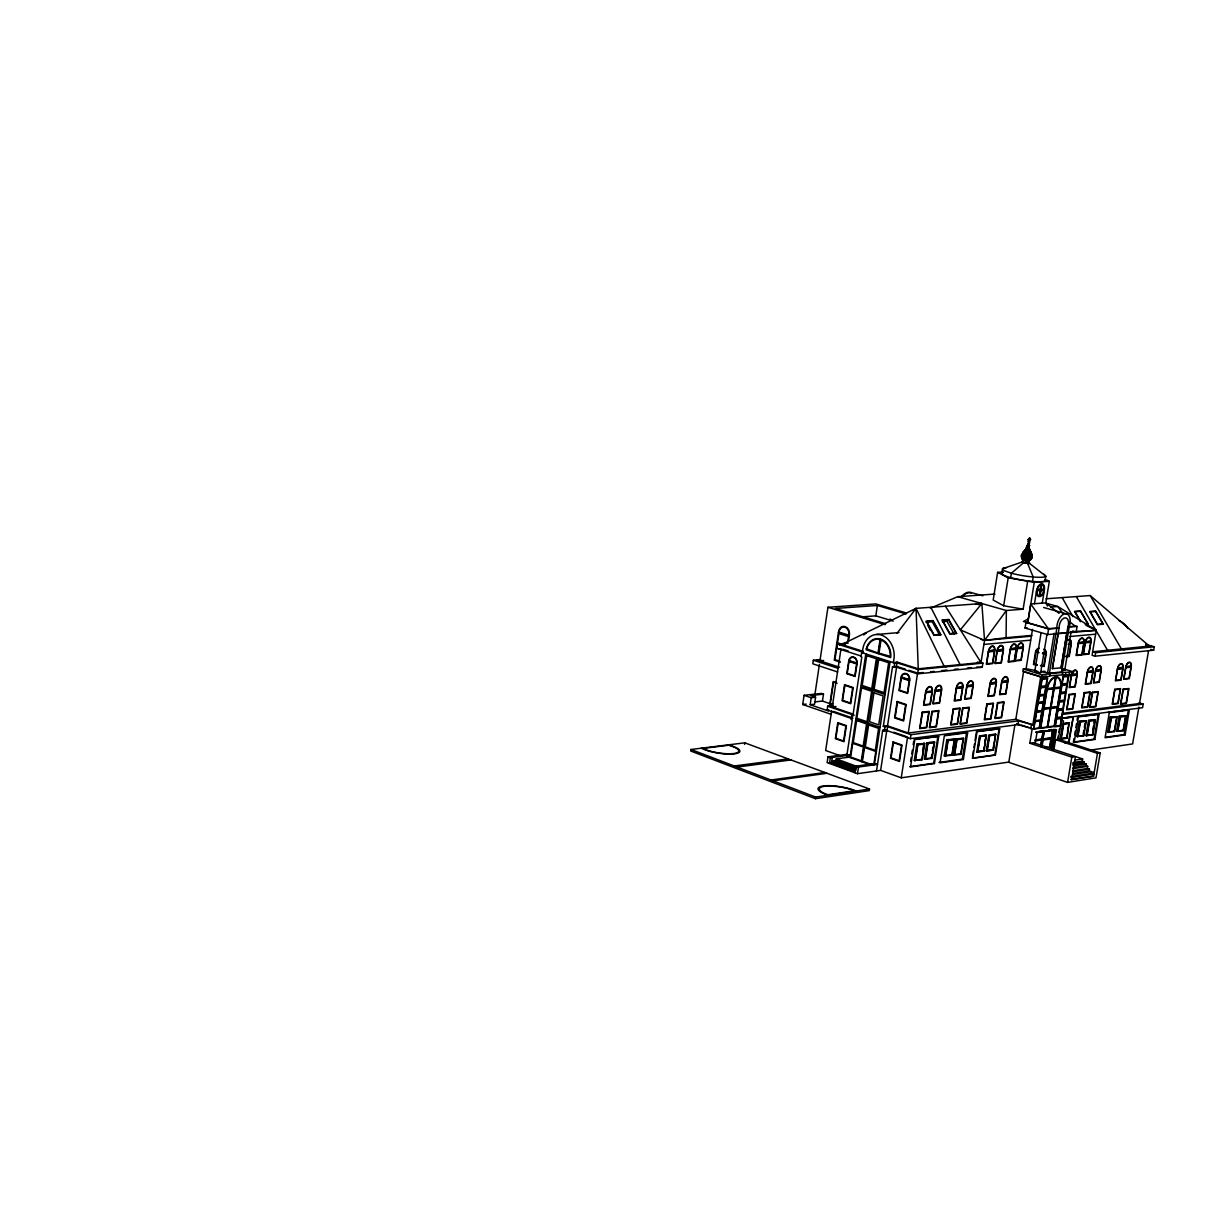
<?xml version="1.0" encoding="UTF-8"?>
<svg xmlns="http://www.w3.org/2000/svg" width="1215" height="1215" viewBox="0 0 1215 1215"><rect width="100%" height="100%" fill="white"/><g stroke="black" fill="none" stroke-linecap="round" stroke-linejoin="round"><path stroke-width="1.5" d="M980.976 639.348L984.545 640.411L1006.081 637.708L1006.369 610.507L957.784 596.671L930.295 608.199M1030.836 554.982C1033.919 556.667 1029.819 561.527 1026.964 561.421L1030.047 557.336L1028.027 544.442L1029.454 545.353L1028.452 546.492L1029.059 544.624L1027.313 545.535L1028.33 546.477L1029.439 545.307M1028.968 546.31C1028.756 541.131 1026.007 549.058 1028.877 545.565C1031.11 544.487 1025.111 547.115 1028.938 544.563M1029.454 545.353C1024.685 545.808 1030.533 543.637 1028.786 545.095C1028.665 546.082 1027.222 547.099 1029.363 545.262M1026.371 561.072L1028.543 544.411L1029.333 545.11M1030.76 556.318L1031.915 556.865L1031.581 558.384L1027.283 558.399L1021.724 557.093L1021.314 555.27L1027.009 548.375L1021.359 555.483L1030.047 557.336L1031.975 557.093L1031.96 555.528M1029.211 544.867C1025.931 546.006 1031.459 546.264 1027.89 544.548M1021.724 557.093C1024.777 552.4 1029.47 537.288 1029.454 551.048C1027.556 547.494 1030.35 544.366 1027.48 545.095C1028.467 543.378 1029.029 545.383 1028.33 546.477M1027.434 545.763C1027.176 542.771 1030.943 546.461 1027.769 545.474C1023.82 548.254 1029.53 551.656 1029.059 548.193C1028.634 541.753 1028.771 551.397 1030.457 552.719C1038.005 562.272 1017.623 562.803 1022.286 555.042C1023.729 559.31 1022.59 561.482 1022.453 557.746M1025.673 560.981L1028.33 545.565L1031.55 555.27L1031.125 557.913L1028.361 560.829M1029.363 549.529C1036.805 558.946 1023.774 556.09 1022.65 553.751L1026.857 547.859L1029.075 548.238L1028.33 545.307L1026.523 548.436L1028.634 548.618M1028.315 544.776C1026.493 547.418 1029.986 545.049 1029.059 544.639M1031.079 555.954C1025.08 569.136 1030.168 553.554 1028.422 548.269C1027.191 542.923 1028.513 547.54 1028.376 545.444C1028.923 549.134 1027.313 545.17 1028.376 544.457C1027.465 543.94 1027.465 547.661 1029.135 546.021M1027.936 545.231L1023.531 556.349L1023.865 559.918L1024.989 560.844L1024.761 556.637L1027.951 545.383L1022.514 556.045L1023.865 560.54M1070.992 643.783L1071.068 643.024A4.708 2.612 -73.5 0 0 1068.258 640.108M1028.27 546.477L1028.589 545.596M1043.898 590.581L1044.125 589.078A5.954 3.372 -74.1 0 0 1041.832 584.43L1040.906 584.537A5.954 3.372 -74.1 0 0 1037.595 588.394L1036.911 591.386A5.954 3.372 -74.1 0 0 1039.22 596.018L1040.146 595.912A5.954 3.372 -74.1 0 0 1043.898 590.581L1037.018 590.627M1052.372 668.645L1061.09 667.81L1067.788 627.35A7.715 4.389 -73.5 0 0 1065.069 617.843A7.715 4.389 -73.5 0 0 1059.1 628.049L1052.372 668.645L1058.174 633.501L1068.137 632.559M690.955 749.473L690.728 751.022L815.432 798.695L869.257 790.631L869.515 789.036L744.81 742.836L690.955 749.473L815.675 797.07L869.515 789.036M1029.166 622.596L1027.769 622.703L1034.269 582.319L1049.335 581.332L1045.811 602.868L1047.451 606.057M744.582 744.37L744.81 742.836M1039.22 596.018L1040.906 584.537M1040.146 595.912L1041.832 584.43M831.333 714.39L802.705 704.487L804.072 695.299L821.431 693.446L823.481 694.145L822.449 701.055L815.007 701.875M820.778 659.563L813.321 660.246L812.789 663.8L837.651 671.971M810.192 704.715L811.24 697.744L815.569 697.273L814.536 704.229L810.192 704.715L828.326 710.972M814.825 695.086L819.411 664.392M906.603 613.074L875.772 603.916L827.947 607.287L819.943 660.839L823.618 660.504M848.465 641.414L849.285 635.977A7.108 5.559 83.3 0 0 845.017 626.56A7.108 5.559 83.3 0 0 838.411 632.575L834.265 660.185L840.446 662.19M851.761 718.566L827.096 710.046L827.673 706.204L833.217 705.581M837.272 644.375L834.978 659.608L839.793 661.173M848.146 643.145L837.348 644.072L836.725 648.218L861.222 656.039M815.432 798.695L815.675 797.07M829.906 703.606L833.232 681.539L836.391 682.587M831.668 710.805L825.668 750.506L841.539 756.246M855.557 770.523L831.652 761.79L836.148 760.195L836.345 758.874L849.057 757.158L849.376 755.168L847.022 754.318L827.992 756.854L827.126 762.58L857.486 773.697L880.617 770.371L901.241 777.828L1008.83 762.063M829.481 763.43L830.346 757.704L849.376 755.168M847.675 642.143L848.526 636.584L838.927 633.577L837.545 642.811L842.329 644.33M855.193 772.148L829.572 762.777L831.546 762.504L832.305 757.446M848.738 660.884L846.794 673.718L855.102 676.451L857.061 663.572A5.392 4.222 82.2 0 0 853.689 657.026A5.392 4.222 82.2 0 0 848.738 660.884L857.061 663.572M827.673 706.204L854.13 715.286L851.715 715.559L851.123 719.462L852.262 719.857L847.022 754.318M837.348 644.072L863.592 652.394L861.663 652.577L861.025 656.768L861.83 657.026L852.854 715.954L851.715 715.559M847.128 757.431L847.432 755.426M850.014 757.507L865.809 653.883M861.192 616.947L875.802 615.838L877.397 605.465L906.086 614M855.087 772.816L856.104 766.164L875.119 763.521L877.519 764.387L858.519 767.03L836.345 758.874M857.486 773.697L858.519 767.03M861.769 761.744L877.716 657.68M878.339 653.67L880.571 639.09M890.109 661.613L874.405 764.341M873.676 765.329L875.818 751.462L864.533 747.468L862.407 761.273L872.066 764.751M876.501 770.993L882.698 730.367L886.889 729.851L880.617 770.371M882.698 730.367L887.026 730.61L887.649 726.631L883.305 726.388L892.509 666.822L896.7 666.412L905.403 669.192M892.509 666.822L894.043 667.324L894.696 663.071L898.28 662.722L896.731 662.236M884.368 730.944L884.991 726.965M883.305 726.388L887.512 725.871L896.7 666.412M901.029 677.454L898.994 690.545L907.666 693.385L909.701 680.248A5.498 4.389 80.9 0 0 906.193 673.55A5.498 4.389 80.9 0 0 901.029 677.454L909.701 680.248M901.241 777.828L907.605 736.989L906.071 737.186M917.583 673.869L918.251 669.587L982.905 663.101L982.236 667.263L917.583 673.869L896.321 667.096L896.989 662.843L918.251 669.587M885.355 730.033L910.339 738.659L910.961 734.68L1020.053 720.677M910.612 761.167L911.189 757.522M911.751 753.862L912.328 750.217M913.179 744.734L913.756 741.089M938.724 736.412L914.819 739.54L910.536 766.923L934.441 763.521L938.724 736.412L915.882 739.024M914.303 760.469L916.869 744.127L924.676 743.474L922.109 759.755L914.303 760.469L921.851 759.269L924.235 744.051L917.917 744.901L915.518 760.15M925.587 692.186L923.537 705.262L930.28 704.487L932.33 691.441A5.452 3.205 -72.4 0 0 929.794 686.536A5.452 3.205 -72.4 0 0 925.587 692.186L932.33 691.441M915.077 760.742L917.644 744.4L924.676 743.474M922.747 750.445L923.886 743.2M934.897 690.879L932.847 703.91L939.544 703.136L941.595 690.135A5.437 3.174 -72.4 0 0 939.074 685.245A5.437 3.174 -72.4 0 0 934.897 690.879L941.595 690.135M926.878 742.805L924.326 759.071L925.101 759.345L932.057 758.373L934.624 742.152L926.878 742.805L934.624 742.152M925.101 759.345L927.652 743.079M931.844 754.5L931.282 758.099L932.057 758.373M932.421 750.885L932.983 747.286M909.762 766.65L933.667 763.248L937.95 736.138M944.283 755.836L946.834 739.707L954.717 739.16L952.165 755.229L944.283 755.836L951.907 754.758L954.291 739.738L948.14 740.558L945.741 755.609M945.316 756.186L947.882 740.072L954.717 739.16M956.296 688.055L954.246 700.964L960.807 700.205L962.857 687.326A5.376 3.113 -72.6 0 0 960.397 682.481A5.376 3.113 -72.6 0 0 956.296 688.055L962.857 687.326M953.168 754.91L955.719 738.857L963.556 738.31L960.989 754.333L953.168 754.91L960.746 753.847L963.13 738.887L957.025 739.707L954.625 754.697M1027.769 622.703L1030.73 604.007L1045.811 602.868L1059.07 613.378M954.2 755.274L956.767 739.206L963.556 738.31M966.684 686.338L964.634 699.187L971.15 698.443L973.2 685.625A5.361 3.098 -72.6 0 0 970.77 680.795A5.361 3.098 -72.6 0 0 966.684 686.338L973.2 685.625M939.013 762.458L962.31 759.147L966.593 732.387L967.641 732.736L963.358 759.512L940.061 762.823L944.344 735.789L967.641 732.736M916.338 668.994L981.006 662.524L984.545 640.411L981.857 603.521L916.049 608.366L841.661 644.512L863.09 651.316M1003.301 572.037L997.621 572.371L993.187 600.058L1003.681 605.753L1023.136 609.201L1027.677 581.18M988.357 651.422L986.307 664.24L992.716 663.603L994.766 650.815A5.331 3.068 -73.2 0 0 992.397 645.955A5.331 3.068 -73.2 0 0 988.357 651.422L994.766 650.815M972.501 756.368L973.352 751.037M973.929 747.468L974.506 743.914M975.068 740.36L976.496 731.476L999.702 728.711L995.419 755.107L972.775 758.327L977.057 731.673L999.702 728.711M1001.813 573.1L1002.512 568.726L1022.498 561.907M976.875 751.842L979.442 735.941L986.079 735.06L984.089 751.098L976.875 751.842L984.089 751.098M977.452 752.024L980.004 736.123L986.656 735.242M989.967 683.741L987.917 696.453L994.295 695.724L996.346 683.043A5.3 3.022 -72.8 0 0 993.976 678.259A5.3 3.022 -72.8 0 0 989.967 683.741L996.346 683.043M1003.681 605.753L1008.192 577.793L997.621 572.371M997.029 650.8L994.979 663.572L1001.342 662.934L1003.393 650.192A5.316 3.038 -73.2 0 0 1001.038 645.347A5.316 3.038 -73.2 0 0 997.029 650.8L1003.393 650.192M1010.683 577.641L1011.396 573.222L1023.501 562.803L1022.316 561.725M983.527 750.916L984.089 747.392M984.666 743.869L985.517 738.583M986.307 750.84L988.873 735.014L995.45 734.133L993.46 750.111L986.307 750.84L993.46 750.111M986.869 751.037L989.435 735.197L996.027 734.316M1001.6 682.025L999.55 694.691L1005.853 693.962L1007.903 681.342A5.27 2.992 -72.8 0 0 1005.58 676.573A5.27 2.992 -72.8 0 0 1001.6 682.025L1007.903 681.342M1045.097 580.603L1045.826 576.199L1029.561 563.411L1021.83 562.241L1023.288 561.36M1022.043 562.378L1022.119 561.421M993.187 748.167L994.037 742.897M994.599 739.388L995.176 735.895M1010.212 649.326L1008.146 662.023L1014.434 661.385L1016.499 648.734A5.285 3.007 -73.3 0 0 1014.176 643.904A5.285 3.007 -73.3 0 0 1010.212 649.326L1016.499 648.734M1024.306 563.092L1023.501 562.332M1028.118 539.931L1030.563 539.232L1028.118 539.931L1029.257 539.794L1028.984 542.057M1028.209 541.936L1029.637 539.946L1029.272 542.224L1028.649 541.708M1028.513 541.525L1029.5 543.348L1029.272 542.224M1028.543 542.376L1028.179 544.639L1029.318 542.604M1029.272 537.865L1029.637 539.43M1025.308 563.274L1024.397 562.545M1027.753 549.302L1028.847 542.346M1029.409 539.445L1029.971 537.926M1029.166 542.315L1030.305 539.749M972.213 758.145L994.857 754.91L999.125 728.529M1026.326 563.426L1025.399 562.727M1028.163 563.593L1029.424 562.985M1028.862 563.593L1029.105 562.894M1029.333 563.532L1029.318 562.515M1029.545 562.651L1028.346 562.515M1017.031 648.294L1014.965 660.945L1021.223 660.322L1023.273 647.701A5.27 2.977 -73.3 0 0 1020.98 642.887A5.27 2.977 -73.3 0 0 1017.031 648.294L1023.273 647.701M1145.806 644.36L1154.25 646.745L1153.658 650.192L1095.095 656.176L1092.072 655.295L1096.264 630.327L1047.679 634.564L1025.05 628.034L1025.961 622.46L1028.103 622.293M1032.477 581.423L1033.206 576.988L1027.389 563.001L1025.293 562.909M1050.003 675.646L1073.118 674.355L1073.528 671.895L1048.636 673.368L1050.064 673.809L1049.654 676.284L1041.452 677.18L1022.893 671.5L1023.303 669.04L1025.992 668.751L1036.274 670.665M1014.889 724.945L1008.784 762.337L1067.59 782.384L1095.991 777.843L1100.213 752.936L1058.326 739.267L1055.562 739.646L1053.937 749.442L1051.932 749.139L1055.182 729.501L1056.427 729.896L1053.177 749.549M906.694 733.207L1015.816 719.31L1023.622 671.424L1040.754 676.664L1032.841 724.823L1018.55 720.875L1017.927 724.672L1032.218 728.635L1029.819 743.231L1071.812 757.142L1075.457 756.611L1071.6 779.696L1070.795 779.423L1093.591 776.203L1097.449 753.346L1100.213 752.936M1034.481 603.718L1036.744 589.837M1026.068 668.797L1032.507 629.355M1042.242 603.141L1044.293 590.627M1038.931 648.035A5.437 5.149 18.8 0 0 1035.544 651.954L1033.479 664.544L1037.033 665.197M1035.939 652.501L1034.026 664.18L1037.276 664.772M1046.966 634.367L1040.693 672.548L1037.458 672.533L1034.755 671.439L1040.997 633.288M1030.715 728.848L1031.338 725.021M1047.679 634.564L1048.591 628.96L1059.1 628.049M1041.452 677.18L1041.862 674.69L1050.064 673.809M1044.277 648.992A5.437 5.149 18.8 0 1 1046.221 653.898L1044.156 666.488L1040.602 665.835M1035.21 743.337L1037.003 732.524L1035.742 732.113M1049.396 673.292L1056.822 628.246A11.102 6.181 -73.8 0 1 1065.297 613.742A11.102 6.181 -73.8 0 1 1069.185 627.168L1061.621 671.91L1049.396 673.292L1047.619 672.761L1054.134 633.212M1046.89 689.148L1040.42 728.347L1054.407 726.494L1060.862 687.538A11.953 6.637 -73 0 0 1055.789 676.77A11.953 6.637 -73 0 0 1046.89 689.148L1060.862 687.538M1040.693 745.114L1041.544 739.965L1035.104 740.861M1043.047 731.688L1041.847 738.978L1035.18 739.905M1040.936 745.828L1043.336 731.293M1041.27 746.101L1043.822 730.61M1041.407 747.392L1044.08 731.141M1044.232 731.445L1042.986 738.933L1051.355 737.778L1052.6 730.321M1042.03 746.511L1043.108 740.026L1050.869 738.948L1049.532 747.028L1044.87 747.696M1047.436 727.42L1055.805 676.77M1049.897 747.772L1052.843 729.972M1050.155 748.303L1053.299 729.334M1062.442 674.295L1062.852 671.834M1060.786 724.854L1060.589 726.054L1054.893 726.813L1063.034 676.36L1068.729 675.737M1051.78 748.835L1054.924 729.866L1035.894 732.417M1061.561 670.179L1064.75 670.194L1071.129 631.679M1065.434 675.191L1065.844 672.73M1070.871 644.633L1068.972 656.1L1065.342 656.465M1068.258 639.697A5.149 2.855 -73.5 0 1 1071.22 644.163L1069.17 656.51L1066.178 656.814M1057.718 739.221L1058.28 735.804M1058.842 732.402L1059.404 728.985M1061.424 718.505L1060.285 725.416L1055.44 726.054L1056.579 719.128L1073.255 717.078L1068.987 742.623L1064.811 742.912M1058.326 739.267L1069.246 673.55M1073.604 625.482L1077.067 626.469L1076.156 631.997L1072.678 631.01M1060.194 738.887L1062.745 723.563L1068.911 722.743L1067.013 738.234L1060.194 738.887L1067.013 738.234M1060.862 739.1L1063.398 723.776L1069.564 722.955M1071.6 674.006A5.103 2.81 -73.2 0 0 1071.281 675.297L1069.246 687.569L1075.169 686.885L1077.204 674.644A5.103 2.81 -73.2 0 0 1075.807 670.118A5.103 2.81 -73.2 0 0 1072.101 672.776M1078.191 643.221L1076.141 655.523L1082.049 654.931L1084.084 642.659A5.118 2.825 -73.6 0 0 1081.973 637.981A5.118 2.825 -73.6 0 0 1078.191 643.221L1084.084 642.659M1067.499 731.233L1068.061 727.831M1068.334 742.411L1073.255 717.078M1085.132 642.401L1083.097 654.672L1088.959 654.08L1091.009 641.854A5.103 2.795 -73.6 0 0 1088.898 637.176A5.103 2.795 -73.6 0 0 1085.132 642.401L1091.009 641.854M1077.067 720.252L1077.675 716.607L1099.104 714.177L1094.852 739.419L1074.197 742.35L1073.422 742.092L1074.03 738.447M1074.637 734.817L1075.245 731.172M1075.852 727.527L1076.46 723.897M1067.59 782.384L1071.812 757.142M1074.197 742.35L1078.464 716.865L1099.104 714.177M1087.288 672.077L1085.253 684.258L1091.085 683.589L1093.12 671.439A5.073 2.764 -73.3 0 0 1091.024 666.853A5.073 2.764 -73.3 0 0 1087.288 672.077L1093.12 671.439M1076.839 736.503L1079.391 721.3L1086.24 720.753L1083.689 735.91L1076.839 736.503L1083.476 735.455L1085.846 721.3L1080.393 722.014L1078.009 736.214M1077.629 736.761L1080.165 721.558L1086.24 720.753M1095.095 656.176L1095.687 652.652L1154.25 646.745M1083.188 733.981L1083.75 730.61M1084.312 727.238L1084.889 723.867M1095.459 670.832L1093.424 682.967L1099.21 682.298L1101.246 670.209A5.057 2.749 -73.3 0 0 1099.18 665.623A5.057 2.749 -73.3 0 0 1095.459 670.832L1101.246 670.209M1085.982 735.546L1088.519 720.404L1094.533 719.614L1095.322 719.857L1092.786 734.954L1085.982 735.546L1092.786 734.954M1073.073 762.549L1082.246 761.167L1082.626 758.935L1033.479 742.714L1029.819 743.231M1086.772 735.789L1089.308 720.647L1095.322 719.857M1072.617 764.827L1083.628 763.157L1083.871 761.714L1082.246 761.167M1072.982 767.698L1085.815 765.723L1086.104 763.977L1083.628 763.157M1092.847 729.668L1093.409 726.312M1093.971 722.955L1094.533 719.614M1072.693 770.75L1087.364 768.488L1087.714 766.361L1085.815 765.723M1073.422 742.092L1094.062 739.176L1098.314 713.934M1072.693 773.53L1089.187 770.948L1089.475 769.186L1087.364 768.488M1070.734 776.582L1090.903 773.408L1091.192 771.616L1072.875 774.487M1092.786 775.929L1093.09 774.152L1071.098 777.615L1071.903 777.889M1129.373 710.016L1109.325 712.613L1105.073 737.748L1125.12 734.908L1129.373 710.016L1128.401 709.712L1124.148 734.604L1105.923 737.171M1117.42 668.797L1115.385 680.81L1121.05 680.157L1123.085 668.174A4.997 2.688 -73.4 0 0 1121.065 663.648A4.997 2.688 -73.4 0 0 1117.42 668.797L1123.085 668.174M1107.67 732.144L1110.206 717.154L1117.071 716.683L1114.535 731.627L1107.67 732.144L1114.322 731.172L1116.691 717.215L1111.391 717.913L1109.022 731.916M1108.642 732.448L1111.178 717.457L1117.071 716.683M1125.652 667.308L1123.632 679.276L1129.251 678.623L1131.271 666.701A4.981 2.673 -73.5 0 0 1129.282 662.175A4.981 2.673 -73.5 0 0 1125.652 667.308L1131.271 666.701M1116.555 731.202L1119.091 716.288L1125.895 715.817L1123.359 730.701L1116.555 731.202L1119.471 730.792M1117.527 731.506L1120.063 716.592L1125.895 715.817M1138.911 707.115L1132.608 743.929L1089.673 750.232M1148.448 651.392L1139.518 703.531L1063.064 713.281M1139.564 703.014L1143.178 704.108L1142.571 707.692L1061.06 718.247M1028.437 545.565L1027.677 547.236M1028.573 546.31L1028.012 545.52M1071.827 674.097L1071.645 674.857L1077.052 673.52A4.678 2.567 -73.2 0 0 1075.351 670.452A4.678 2.567 -73.2 0 0 1072.283 672.973M1024.306 552.461L1026.189 551.124L1023.501 552.066L1026.872 553.053L1027.313 551.413L1028.801 553.311C1032.887 554.632 1028.482 550.441 1030.958 553.053M1028.209 546.461L1028.042 545.383C1022.255 558.247 1027.829 543.788 1028.315 546.401M1025.688 551.61L1028.801 553.311L1028.573 551.534C1017.304 549.028 1034.8 552.415 1028.33 549.696M1027.313 551.413L1025.035 552.673L1026.371 551.2M1027.966 545.489L1027.358 547.388L1027.89 545.398M1031.064 555.954L1030.32 553.357L1028.012 551.504L1027.86 553.205M1036.122 651.62L1036.365 650.86A4.981 4.708 18.8 0 1 1039.098 648.446M1027.1 548.937L1026.66 549.985M1025.9 552.871L1026.964 551.352M1025.035 552.673L1025.809 551.823L1024.458 551.033L1026.159 549.955M1029.454 545.611L1028.482 545.292M978.364 604.721L981.857 603.521L960.366 629.856L984.545 640.411L1006.369 610.507L1023.136 609.201M897.095 633.228L916.049 608.366L944.101 666.215L945.999 666.807M1028.012 544.548L1028.999 544.897M1024.108 552.628L1024.822 551.747L1023.47 551.914L1026.645 551.276M1025.49 549.985C1020.311 551.914 1021.8 562.788 1023.653 558.976L1023.288 557.746M1025.293 551.671L1023.789 552.248L1025.187 551.17M1026.872 553.053L1027.799 552.202C1039.144 555.225 1021.496 555.255 1023.288 552.628M932.194 621.685L932.938 621.093L940.288 634.336L939.544 634.929L932.194 621.685L925.982 622.186M1028.756 560.069L1021.618 557.958M942.4 621.655L947.001 621.29L948.702 619.939L956.038 633.091L949.917 633.607L942.567 620.425L948.702 619.939M913.118 610.674L916.049 608.366L918.251 668.797L897.353 662.175L893.162 662.585A19.956 15.78 82.2 0 0 881.3 635.065A19.956 15.78 82.2 0 0 862.468 652.835M1034.755 671.439L1035.818 671.227M1023.789 552.248L1026.189 551.124M1023.501 552.066L1024.716 551.397L1023.683 551.807M1028.3 618.906L1023.41 621.457L1048.272 628.595L1056.822 628.246M1028.437 561.148L1030.836 559.523L1031.125 557.913M1023.47 551.914L1024.852 551.215M1029.606 560.555L1029.318 559.735M1027.358 549.529C1023.106 549.636 1032.218 549.985 1031.003 553.205C1027.07 551.185 1030.806 550.881 1030.624 553.736L1031.672 554.405M1029.439 550.228L1028.452 550.228M975.554 604.356L981.037 603.293M1071.6 779.696L1093.591 776.203M1072.982 771.753L1089.475 769.186M1073.27 765.936L1086.104 763.977M1073.058 768.609L1087.714 766.361M1072.86 763.369L1083.871 761.714M1075.29 760.043L1082.626 758.935M770.963 780.015L824.833 772.497M773.074 780.805L826.944 773.272M1034.983 740.284L1042.014 739.312M1042.743 739.282L1051.507 738.067M1039.038 731.248L1042.227 730.822M1048.56 729.972L1051.719 729.547M1036.304 732.235L1044.581 730.929M1049.335 730.443L1055.182 729.501M1036.38 732.584L1056.427 729.896M737.095 767.075L790.965 759.937M1060.725 724.854L1062.852 724.58L1063.474 720.814L1061.348 721.087L1061.971 717.746L1056.275 718.475M945.088 735.197L950.464 734.498M954.048 734.027L959.425 733.328M963.009 732.858L966.593 732.387M734.255 765.997L788.14 758.889M1028.938 563.137L1027.875 563.198M1056.275 718.247L1061.94 717.518M1034.831 721.285L1040.632 720.541M1062.016 718.232L1072.602 716.865M1115.628 711.367L1108.338 712.309L1109.325 712.613M1119.288 710.896L1124.756 710.183M910.339 738.659L1019.431 724.474L1016.606 723.563M1061.925 714.496L1143.178 704.108M882.591 731.05L886.783 730.519M1036.41 711.701L1042.212 710.972M1057.521 709.864L1063.322 709.196M1022.225 556.394L1021.329 556.835M1043.655 708.77L1057.627 707.039M1024.579 551.337L1030.654 552.628L1029.895 552.142M1058.873 701.465L1064.598 700.827M1028.862 548.284L1028.801 545.611L1027.981 546.021M1037.838 702.969L1043.639 702.27M1039.053 695.572L1044.854 694.889M1060.27 693.112L1065.95 692.444M827.096 710.046L828.873 709.849M1040.45 687.128L1046.236 686.46M1061.652 684.744L1067.332 684.091M836.011 706.523L832.245 706.948L841.023 648.673L838.76 648.871M802.705 704.487L806.183 704.108M1071.281 675.297L1077.204 674.644M833.095 703.637L829.359 704.047L832.867 705.247M1040.04 676.74L1046.358 676.056M823.481 694.145L810.481 695.542L815.569 697.273M1044.9 671.227L1041.376 671.606L1047.619 672.761M915.67 673.262L923.127 672.503M930.508 671.758L934.198 671.379M941.579 670.634L947.123 670.057M954.504 669.313L958.195 668.933M967.413 667.992L971.104 667.627M976.647 667.05L982.236 667.263M1151.258 645.909L1092.665 651.772L1095.687 652.652M894.043 667.324L897.627 666.959L896.078 666.473M1068.228 644.451L1071.22 644.163M1055.926 633.714L1058.174 633.501M983.892 644.451L1030.548 640.153M1069.959 636.523L1095.611 634.169M1006.081 637.708L1031.869 635.384M1070.385 631.922L1074.014 631.603M984.545 640.411L1031.52 636.174M839.383 644.709L845.412 644.193M1085.253 624.419L1088.275 624.161L1080.545 610.872L1074.516 611.358L1080.515 621.731M1077.067 626.469L1068.107 626.864L1075.275 626.226L1069.382 621.564M940.288 634.336L934.077 634.868L926.726 621.579L932.938 621.093M1025.05 628.034L1027.207 627.836M876.592 634.458L899.009 632.59M1050.702 607.06L1057.84 606.513L1096.264 630.327L1075.837 631.436M1046.024 598.798L1090.189 595.547L1149.36 646.091L1145.684 645.636M957.784 596.671L994.979 594.074M877.397 605.465L835.373 608.457L885.689 623.72M1037.23 589.548L1044.125 589.078M1027.541 545.672L1028.832 545.93M1030.457 539.384L1028.239 539.263M1023.865 558.703L1022.59 558.854L1023.379 559.371M1028.33 551.534L1030.32 553.357L1028.816 551.473M1028.148 559.675L1030.836 559.523L1029.804 558.854M1027.1 563.153L1028.255 563.046M1028.376 545.444L1029.394 545.641L1027.51 545.216M1036.471 671.257L1037.99 671.47M1028.619 552.111L1026.371 551.777M841.661 644.512L845.412 644.998M977.331 662.054L982.905 663.101M1027.753 544.897L1029.545 542.816L1028.315 541.252M1008.192 577.793L1034.269 582.319M1042.561 652.789L1045.781 653.366L1045.811 652.577A4.981 4.708 18.8 0 0 1043.989 649.326M1035.544 651.954L1039.098 652.607M1042.667 653.245L1046.221 653.898M1042.424 653.67L1045.675 654.262L1043.746 665.957L1040.511 665.364M1026.432 551.975L1027.677 551.473M1028.315 549.134L1029.348 549.469M1024.063 559.568L1029.591 559.918M1024.397 562.742L1021.876 561.543M1045.644 603.126L1057.84 606.513L1063.14 613.848M1043.639 607.5L1067.226 614.091M982.783 595.806L971.408 592.601A16.585 9.659 -73.7 0 0 961.384 596.823M1096.264 630.327L1086.073 625.361M1145.73 645.059L1149.36 646.091M1150.666 649.342L1153.658 650.192M1066.891 632.802L1061.09 667.81M1124.407 649.752L1121.399 648.901L1090.189 595.547M1025.961 622.46L1048.591 628.96M1110.556 651.149L1107.533 650.283L1076.293 596.58M1028.589 547.388L1027.358 547.388M1029.424 552.445L1031.003 553.205M1063.474 668.888L1073.528 671.895M875.802 615.838L893.207 621.093M827.947 607.287L885.127 624.662M1138.288 703.181L1141.918 704.275M1023.303 669.04L1041.862 674.69M961.976 665.212L960.078 664.62L930.827 607.272M1119.091 716.288L1120.063 716.592M950.069 665.623L951.968 666.215M1110.206 717.154L1111.178 717.457M838.411 632.575L849.285 635.977M1122.387 730.397L1123.359 730.701M1088.519 720.404L1089.308 720.647M836.786 643.418L839.884 644.39M1113.563 731.324L1114.535 731.627M1124.148 734.604L1125.12 734.908M1079.391 721.3L1080.165 721.558M861.663 652.577L894.696 663.071M842.815 649.235L848.176 650.951M908.881 670.3L917.583 673.064L908.243 732.979L887.512 725.871M1082.899 735.667L1083.689 735.91M1094.062 739.176L1094.852 739.419M1015.816 719.31L1032.841 724.823M1021.025 724.99L1029.014 727.603M817.057 659.897L839.595 667.263M813.321 660.246L838.198 668.371M1055.562 739.646L1097.449 753.346M860.827 686.521L885.021 694.54M837.12 683.346L833.551 682.162L830.301 703.743L822.449 701.055M1089.187 770.948L1094.183 772.619M1090.903 773.408L1093.88 774.411M955.719 738.857L956.767 739.206M1063.474 669.48L1064.75 670.194M946.834 739.707L947.882 740.072M804.072 695.299L811.24 697.744M829.45 705.991L853.507 714.253M885.963 726.054L910.961 734.68M959.956 753.968L960.989 754.333M833.429 711.413L852.915 718.126M855.876 719.022L879.979 727.329M893.8 732.22L905.889 736.396M914.045 739.267L914.819 739.54M962.31 759.147L963.358 759.512M916.869 744.127L917.644 744.4M933.667 763.248L934.441 763.521M921.335 759.481L922.109 759.755M849.057 757.158L870.593 764.934M827.992 756.854L830.346 757.704M836.148 760.195L856.636 767.652M833.779 760.529L855.983 768.609M833.627 761.532L855.816 769.627M831.546 762.504L855.451 771.252M1046.555 579.95L1049.335 581.332M1029.819 551.2L1028.558 551.504L1029.545 552.309M1043.867 574.163L1045.826 576.199A22.037 3.341 9.2 0 1 1033.175 576.988A22.037 3.341 9.2 0 1 1011.396 573.222L1004.273 570.731L1002.512 568.726A22.037 3.341 9.2 0 1 1006.506 567.724M1030.669 552.855L1029.424 551.807L1030.138 552.658M1029.864 552.278L1030.776 553.311M1023.425 560.085L1021.891 557.822M1030.73 604.007L1048.272 628.595M945.422 606.209L981.006 662.524M1028.012 551.504L1028.801 553.311M1087.714 623.751L1080.515 611.342L1075.062 611.783L1080.469 621.108M1062.199 597.613L1072.891 616.613M947.001 621.29L954.337 634.427M927.82 625.497L930.569 630.479M1029.059 552.309L1029.637 553.372M1030.32 553.357L1029.075 549.605M728.499 744.856A21.035 5.118 9 0 1 734.422 753.862A21.035 5.118 9 0 1 701.404 748.182M827.962 795.233A22.569 5.665 9.8 0 1 823.117 785.999A22.569 5.665 9.8 0 1 856.226 791.026M863.409 634.397A7.168 5.65 82.8 0 1 866.341 633.152M961.445 597.248A16.554 9.644 -73.7 0 1 971.241 593.193M1044.854 579.661A22.022 3.387 9.2 0 1 1021.359 579.965A22.022 3.387 9.2 0 1 1003.119 572.447M1118.742 620.485A19.015 16.402 78.7 0 1 1127.976 628.626M863.728 634.944A6.5 5.133 82.8 0 1 864.974 634.139M889.896 619.073A6.303 5.027 83.2 0 1 891.233 619.726M856.772 662.175L856.727 663.01L849.194 660.58L849.406 659.806A4.936 3.858 82.2 0 1 853.613 657.467A4.936 3.858 82.2 0 1 856.772 662.175M909.397 678.836L909.352 679.671L901.5 677.135L901.712 676.36A5.042 4.01 80.9 0 1 906.117 674.006A5.042 4.01 80.9 0 1 909.397 678.836M932.148 690.242L932.087 691.031L925.982 691.715L926.179 690.895A4.997 2.931 -72.4 0 1 929.733 686.976A4.997 2.931 -72.4 0 1 932.148 690.242M941.397 688.935L941.336 689.74L935.292 690.409L935.489 689.588A4.981 2.916 -72.4 0 1 938.998 685.7A4.981 2.916 -72.4 0 1 941.397 688.935M962.675 686.141L956.676 687.584L956.873 686.779A4.936 2.855 -72.6 0 1 960.336 682.921A4.936 2.855 -72.6 0 1 962.675 686.141M973.018 684.44L967.064 685.868L967.262 685.078A4.906 2.825 -72.6 0 1 970.709 681.235A4.906 2.825 -72.6 0 1 973.018 684.44M994.599 649.63L988.737 650.967L988.934 650.162A4.875 2.795 -73.2 0 1 992.321 646.395A4.875 2.795 -73.2 0 1 994.599 649.63M996.163 681.858L990.347 683.27L990.529 682.481A4.86 2.779 -72.8 0 1 993.916 678.684A4.86 2.779 -72.8 0 1 996.163 681.858M1003.225 649.007L997.409 650.344L997.606 649.554A4.86 2.779 -73.2 0 1 1000.978 645.788A4.86 2.779 -73.2 0 1 1003.225 649.007M1007.736 680.172L1001.965 681.569L1002.162 680.78A4.83 2.749 -72.8 0 1 1005.519 677.013A4.83 2.749 -72.8 0 1 1007.736 680.172M1016.332 647.549L1010.576 648.871L1010.774 648.081A4.83 2.749 -73.3 0 1 1014.115 644.345A4.83 2.749 -73.3 0 1 1016.332 647.549M1023.106 646.532L1017.395 647.838L1017.593 647.048A4.814 2.734 -73.3 0 1 1020.919 643.327A4.814 2.734 -73.3 0 1 1023.106 646.532M1060.741 684.774L1060.558 686.991L1054.347 687.705L1056.048 677.393L1057.369 677.545A11.345 6.288 -73 0 1 1060.741 684.774M1083.947 641.52L1078.54 642.781L1078.723 642.006A4.678 2.582 -73.6 0 1 1081.897 638.391A4.678 2.582 -73.6 0 1 1083.947 641.52M1090.857 640.715L1085.496 641.96L1085.678 641.201A4.663 2.567 -73.6 0 1 1088.837 637.602A4.663 2.567 -73.6 0 1 1090.857 640.715M1092.984 670.316L1087.638 671.637L1087.82 670.877A4.647 2.536 -73.3 0 1 1090.964 667.263A4.647 2.536 -73.3 0 1 1092.984 670.316M1101.109 669.085L1095.809 670.391L1095.991 669.647A4.632 2.521 -73.3 0 1 1099.104 666.048A4.632 2.521 -73.3 0 1 1101.109 669.085M1122.949 667.065L1117.754 668.371L1117.937 667.612A4.571 2.46 -73.4 0 1 1121.005 664.058A4.571 2.46 -73.4 0 1 1122.949 667.065M1131.15 665.592L1126.001 666.883L1126.184 666.139A4.556 2.445 -73.5 0 1 1129.221 662.585A4.556 2.445 -73.5 0 1 1131.15 665.592M866.325 648.719L866.189 649.828L890.61 657.558L890.808 656.434A15.765 12.469 82.2 0 0 880.632 639.105A15.765 12.469 82.2 0 0 866.325 648.719M866.735 648.901L878.005 653.032L880.07 639.546L876.987 639.166A15.218 12.044 82.2 0 0 866.735 648.901M849.042 633.972L848.875 635.187L839.018 632.104L839.216 630.904A6.44 5.042 83.3 0 1 844.911 627.198A6.44 5.042 83.3 0 1 849.042 633.972M837.788 722.652L835.358 738.659L843.954 741.697L846.384 725.644L837.788 722.652M838.137 723.32L835.874 738.28L843.605 741.013L845.883 726.023L838.137 723.32M844.547 684.683L842.101 700.766L850.728 703.698L853.188 687.553L844.547 684.683M844.881 685.351L842.602 700.387L850.378 703.014L852.672 687.948L844.881 685.351M849.042 661.461L847.235 673.383L854.813 675.859L856.621 663.906L849.042 661.461M852.748 743.291L850.652 757.021L861.313 760.863L863.44 747.073L852.748 743.291M856.636 720.51L853.264 742.608L863.166 746.116L866.568 723.943L856.636 720.51M861.526 687.887L856.894 718.247L866.994 721.725L871.656 691.244L861.526 687.887M866.735 655.675L862.194 685.488L871.763 688.647L876.349 658.727L866.735 655.675M881.012 640.062L878.992 653.169L890.231 656.343A15.036 11.892 82.2 0 0 883.761 641.444L881.012 640.062M868.649 724.945L865.293 746.876L875.301 750.414L878.567 728.377L868.649 724.945M878.703 659.563L874.132 689.361L884.034 692.641L888.651 662.722L878.703 659.563M873.934 692.854L869.515 721.725L878.718 724.899L883.183 695.922L873.934 692.854M897.141 701.495L894.604 717.913L903.596 720.966L906.162 704.487L897.141 701.495M897.505 702.194L895.136 717.518L903.231 720.267L905.631 704.897L897.505 702.194M901.333 678.046L899.449 690.196L907.347 692.778L909.245 680.597L901.333 678.046M893.055 741.909L890.519 758.251L899.48 761.441L902.031 745.053L893.055 741.909M893.42 742.608L891.051 757.871L899.115 760.742L901.5 745.433L893.42 742.608M922.2 712.203L919.618 728.62L926.65 727.739L929.217 711.367L922.2 712.203M922.458 712.704L920.059 728.028L926.377 727.238L928.792 711.96L922.458 712.704M925.815 692.626L923.916 704.761L930.052 704.047L931.966 691.943L925.815 692.626M931.981 711.367L929.399 727.709L936.37 726.828L938.937 710.532L931.981 711.367M935.125 691.32L933.226 703.409L939.317 702.695L941.215 690.636L935.125 691.32M932.239 711.869L929.84 727.117L936.112 726.327L938.512 711.109L932.239 711.869M927.911 743.565L925.526 758.752L931.799 757.887L934.183 742.73L927.911 743.565M953.259 708.831L950.677 725.021L957.511 724.155L960.093 708.011L953.259 708.831M956.509 688.48L954.61 700.463L960.594 699.764L962.493 687.827L956.509 688.48M953.502 709.332L951.102 724.444L957.268 723.669L959.668 708.588L953.502 709.332M962.584 708.041L960.017 724.155L966.791 723.305L969.357 707.221L962.584 708.041M962.827 708.527L960.427 723.578L966.548 722.819L968.947 707.798L962.827 708.527M966.912 686.779L964.999 698.701L970.937 698.018L972.835 686.126L966.912 686.779M988.57 651.863L986.671 663.755L992.503 663.162L994.417 651.301L988.57 651.863M980.247 736.609L977.862 751.462L983.846 750.627L986.246 735.819L980.247 736.609M986.853 703.895L984.287 719.857L990.924 719.022L993.49 703.105L986.853 703.895M990.179 684.167L988.281 695.967L994.083 695.299L995.981 683.529L990.179 684.167M987.096 704.381L984.697 719.28L990.681 718.536L993.08 703.667L987.096 704.381M997.242 651.24L995.328 663.086L1001.13 662.494L1003.043 650.678L997.242 651.24M989.678 735.683L987.294 750.46L993.232 749.64L995.617 734.893L989.678 735.683M997.515 702.635L994.948 718.505L1001.525 717.685L1004.091 701.845L997.515 702.635M997.758 703.12L995.358 717.944L1001.281 717.199L1003.681 702.407L997.758 703.12M1001.813 682.466L999.915 694.205L1005.655 693.537L1007.554 681.828L1001.813 682.466M1010.409 649.767L1008.511 661.537L1014.236 660.96L1016.135 649.22L1010.409 649.767M1017.228 648.719L1015.33 660.459L1021.01 659.897L1022.924 648.187L1017.228 648.719M1041.832 678.669L1033.555 729.061L1039.357 728.301L1047.634 678.031L1041.832 678.669M1034.983 721.604L1033.813 728.696L1039.205 727.982L1040.359 720.905L1034.983 721.604M1036.623 712.248L1035.241 720.662L1040.404 719.994L1041.787 711.595L1036.623 712.248M1038.035 703.394L1036.76 711.215L1041.999 710.562L1043.29 702.756L1038.035 703.394M1039.296 696.089L1038.263 702.376L1043.396 701.754L1044.429 695.481L1039.296 696.089M1040.754 687.781L1039.6 694.828L1044.551 694.236L1045.705 687.204L1040.754 687.781M1042.151 679.322L1040.997 686.369L1045.933 685.807L1047.087 678.79L1042.151 679.322M1043.852 709.211L1040.784 727.846L1047.224 726.995L1050.307 708.406L1043.852 709.211M1047.117 689.619L1044.05 708.224L1050.443 707.434L1053.496 688.89L1047.117 689.619M1055.379 677.408L1053.663 687.842L1047.345 688.571L1047.907 686.217A11.406 6.318 -73 0 1 1053.937 677.879L1055.379 677.408M1050.884 708.391L1047.831 726.859L1054.18 726.008L1057.232 707.601L1050.884 708.391M1054.119 688.829L1051.066 707.343L1057.399 706.553L1060.452 688.1L1054.119 688.829M1057.961 710.562L1056.807 717.488L1061.652 716.865L1062.806 709.955L1057.961 710.562M1059.222 702.164L1058.068 709.104L1062.912 708.497L1064.067 701.571L1059.222 702.164M1060.574 693.765L1059.419 700.721L1064.264 700.129L1065.418 693.188L1060.574 693.765M1061.956 685.397L1060.801 692.353L1065.646 691.791L1066.8 684.85L1061.956 685.397M1063.353 677.028L1062.183 683.984L1067.028 683.438L1068.182 676.482L1063.353 677.028M1063.626 724.231L1061.242 738.538L1066.8 737.778L1069.17 723.502L1063.626 724.231M1071.478 675.722L1069.58 687.098L1074.971 686.475L1076.87 675.115L1071.478 675.722M1069.154 694.433L1066.588 709.803L1072.739 709.028L1075.305 693.689L1069.154 694.433M1069.367 694.904L1066.983 709.256L1072.526 708.558L1074.91 694.236L1069.367 694.904M1078.373 643.646L1076.475 655.052L1081.851 654.52L1083.75 643.13L1078.373 643.646M1085.329 642.826L1083.431 654.202L1088.777 653.67L1090.675 642.31L1085.329 642.826M1084.22 692.641L1081.669 707.905L1087.729 707.145L1090.295 691.912L1084.22 692.641M1087.486 672.487L1085.587 683.787L1090.888 683.179L1092.786 671.91L1087.486 672.487M1084.433 693.112L1082.049 707.358L1087.516 706.674L1089.901 692.459L1084.433 693.112M1092.3 692.277L1089.749 707.479L1095.763 706.72L1098.314 691.548L1092.3 692.277M1095.641 671.242L1093.758 682.496L1099.028 681.904L1100.911 670.665L1095.641 671.242M1092.513 692.732L1090.128 706.948L1095.55 706.264L1097.935 692.094L1092.513 692.732M1089.521 721.118L1087.152 735.257L1092.574 734.498L1094.943 720.389L1089.521 721.118M1117.603 669.207L1115.719 680.339L1120.868 679.747L1122.751 668.645L1117.603 669.207M1114.732 689.3L1112.196 704.351L1118.089 703.622L1120.64 688.601L1114.732 689.3M1114.945 689.771L1112.56 703.819L1117.876 703.151L1120.26 689.133L1114.945 689.771M1125.834 667.718L1123.951 678.821L1129.069 678.228L1130.952 667.156L1125.834 667.718M1123.07 689.194L1120.519 704.184L1126.381 703.439L1128.917 688.495L1123.07 689.194M1123.283 689.649L1120.898 703.652L1126.168 702.984L1128.553 689.027L1123.283 689.649M1120.26 717.047L1117.891 730.974L1123.161 730.245L1125.53 716.349L1120.26 717.047M1028.908 546.917L1027.419 546.689L1028.908 546.917M854.388 790.768L827.825 794.731L824.271 793.349A21.247 5.331 9.8 0 1 824.15 786.363A21.247 5.331 9.8 0 1 850.682 789.431L854.388 790.768M728.651 745.235L702.878 748.41L706.28 749.898A19.896 4.845 9 0 0 733.617 753.543A19.896 4.845 9 0 0 732.858 746.602L728.651 745.235M1102.825 623.796L1097.464 624.267L1090.25 611.904L1095.626 611.464L1102.825 623.796M1103.372 624.206L1097.418 624.723L1089.703 611.494L1095.672 611.008L1103.372 624.206M940.896 634.777L933.986 635.369L926.119 621.138L933.029 620.592L940.896 634.777M956.645 633.531L949.841 634.108L941.974 619.984L948.778 619.453L956.645 633.531M1042.151 595.077A6.637 3.751 -74.1 0 0 1042.91 584.096A6.637 3.751 -74.1 0 0 1036.501 591.508A6.637 3.751 -74.1 0 0 1042.151 595.077"/></g></svg>
